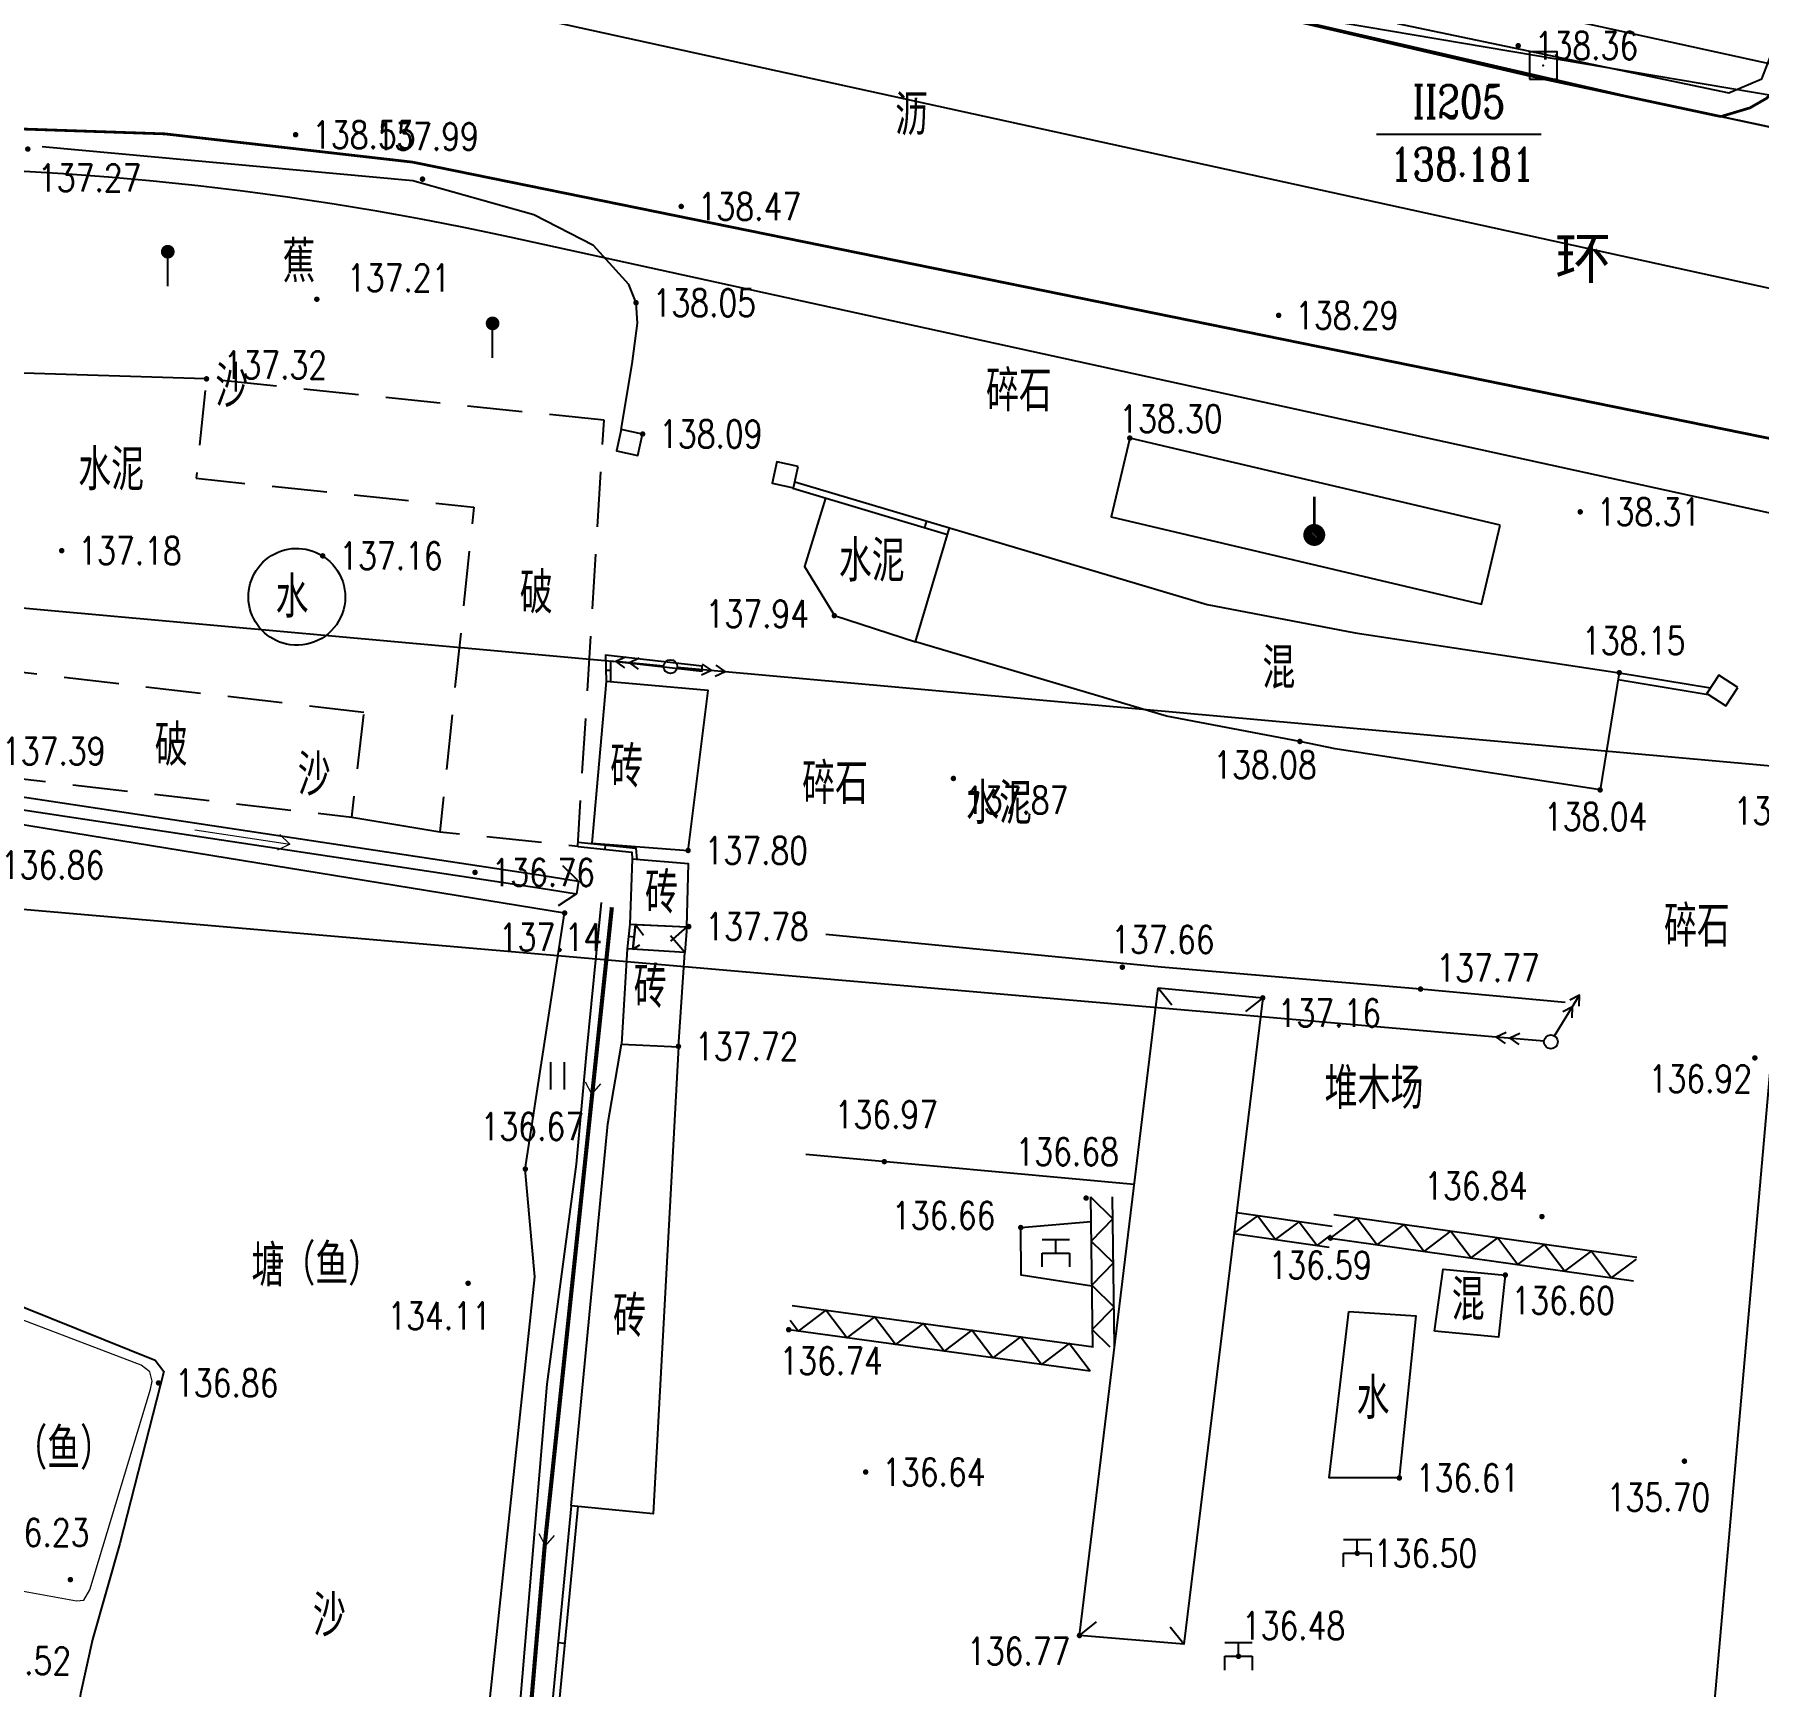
# Model space of a CAD drawing. Extents: x 529262 to 576451, y 2694391 to 2717535.
# Drawn here: x 563918.5 to 563981.4, y 2711375.4 to 2711435.6 of the extents above; entities that cross this region are included whole.
import ezdxf
from ezdxf.enums import TextEntityAlignment as Align
from ezdxf.xclip import XClip

# ---------------------------------------------------------------- set-up
doc = ezdxf.new("R2010")
doc.units = 0
doc.header["$XCLIPFRAME"] = 0
doc.linetypes.add('X2', pattern=[10, 8, -2])
doc.linetypes.add('X5', pattern=[3, 2, -1])
for name, color, linetype in [('DLDW', 8, 'Continuous'), ('DLSS', 4, 'Continuous'), ('DMTZ', 8, 'Continuous'), ('GCD', 8, 'Continuous'), ('GXYZ', 8, 'Continuous'), ('JMD', 8, 'Continuous'), ('KZD', 8, 'Continuous'), ('PP-COM', 7, 'Continuous'), ('RD-中线', 40, 'Continuous'), ('RD-红线', 7, 'Continuous'), ('ZBTZ', 8, 'Continuous'), ('ZJ', 7, 'Continuous')]:
    doc.layers.add(name, color=color, linetype=linetype)
doc.layers.add('SXSS', color=5, linetype='Continuous', lineweight=0)
doc.styles.add('HZ', font='rs.shx', dxfattribs={"width": 0.8, "bigfont": 'hztxt.shx'})
doc.styles.add('romanc', font='romanc.shx', dxfattribs={"width": 0.8})
doc.styles.add('等线体', font='simhei.ttf')
doc.linetypes.add('10421', pattern='A,2,[150,AAA.SHX,S=0.5,R=0,X=0,Y=0.5],1e-11', length=2)
doc.linetypes.add('10422', pattern='A,0.75,[150,AAA.SHX,S=0.5,R=0,X=0,Y=0.5],1.5,[177,AAA.SHX,S=1,R=0,X=0,Y=0.4],0.75', length=3)
doc.linetypes.add('1161', pattern='A,0,[149,AAA.SHX,S=0.15,R=0,X=0,Y=0],-1.6', length=1.6)

# ---------------------------------------------------------------- blocks, each defined once
blk = doc.blocks.new('A$C19FD0107')
at = {"layer": 'RD-中线', "color": 8, "linetype": 'Continuous', "flags": 128}
blk.add_lwpolyline([(-6861.027, 17001.718), (-7060.418, 17045.406, 0.117908), (-7116.226, 17044.265), (-7165.183, 17031.493)], format="xyb", dxfattribs=at)
at = {"layer": 'RD-红线', "color": 8, "linetype": 'Continuous', "flags": 128}
for points in [[(-6889.092, 17016.057), (-7058.711, 17053.222, 0.098729), (-7108.764, 17054.098, 0.098729)], [(-6862.739, 16993.903), (-7062.124, 17037.591, 0.117895), (-7114.206, 17036.524), (-7120.778, 17034.81)]]:
    blk.add_lwpolyline(points, format="xyb", dxfattribs=at)
blk = doc.blocks.new('GC200')
at = {"linetype": 'Continuous', "const_width": 0.2, "flags": 128}
blk.add_lwpolyline([(-0.1, 0, 1), (0.1, 0, 1)], format="xyb", close=True, dxfattribs=at)
blk = doc.blocks.new('gc165')
at = {"color": 8}
blk.add_line((0, 0), (0, 2), dxfattribs=at)
at = {"color": 8, "const_width": 0.5}
blk.add_lwpolyline([(-0.25, 2.5, 1), (0.25, 2.5, 1)], format="xyb", close=True, dxfattribs=at)
blk = doc.blocks.new('gc115')
at = {"color": 8}
blk.add_lwpolyline([(-1, -1), (1, -1), (1, 1), (-1, 1)], close=True, dxfattribs=at)
blk.add_point((0, 0), dxfattribs=at)
blk = doc.blocks.new('gc017')
at = {"color": 8, "const_width": 0.2}
blk.add_lwpolyline([(0, 2.8), (0, 0.4)], dxfattribs=at)
at = {"color": 8, "const_width": 0.8}
blk.add_lwpolyline([(0.4, 0, 0.198912), (0.28, 0.28, 0.198912), (0, 0.4, 0.198912), (-0.28, 0.28, 0.198912), (-0.4, 0, 0.198912), (-0.28, -0.28, 0.198912), (0, -0.4, 0.198912), (0.28, -0.28, 0.198912)], format="xyb", close=True, dxfattribs=at)
blk = doc.blocks.new('gc013a')
at = {"linetype": 'Continuous'}
blk.add_line((0.5, 0), (4, 0), dxfattribs=at)
at = {"linetype": 'Continuous', "flags": 128}
for points in [[(2.31, -0.4), (3, 0), (2.31, 0.4)], [(3.31, -0.4), (4, 0), (3.31, 0.4)]]:
    blk.add_lwpolyline(points, dxfattribs=at)
blk = doc.blocks.new('gc170')
at = {"color": 8, "linetype": 'Continuous'}
blk.add_circle((0, 0), 0.5, dxfattribs=at)
blk = doc.blocks.new('gc018')
for p, q in [((-1, 1), (1, 1)), ((-1, 0), (1, 0)), ((-1, -1), (-1, 0)), ((0, 0), (0, 1)), ((1, 0), (1, -1))]:
    blk.add_line(p, q)
blk = doc.blocks.new('gc121')
at = {"color": 8}
for p, q in [((-0.5, -1), (-0.5, 1)), ((0.5, -1), (0.5, 1))]:
    blk.add_line(p, q, dxfattribs=at)
blk = doc.blocks.new('gc086')
at = {"color": 8}
for p, q in [((0, 0), (7, 0)), ((7, 0), (6.18, 0.57)), ((7, 0), (6.18, -0.57))]:
    blk.add_line(p, q, dxfattribs=at)

msp = doc.modelspace()

# ---------------------------------------------------------------- linework, layer by layer
at = {"color": 8, "linetype": 'Continuous', "flags": 128}
msp.add_lwpolyline([(563880.523, 2711450.504), (564182.421, 2711399.466)], dxfattribs=at)
at = {"layer": 'DLDW', "linetype": '1161', "lineweight": -2, "elevation": 138.31, "flags": 128}
msp.add_lwpolyline([(563971.948, 2711417.687), (563958.457, 2711420.867), (563957.78, 2711417.997), (563971.271, 2711414.817)], close=True, dxfattribs=at)
at = {"layer": 'DLDW', "linetype": '10421', "lineweight": -2, "elevation": 137.158, "flags": 128}
msp.add_lwpolyline([(563929.057, 2711416.557, -0.804351), (563927.861, 2711413.332, -1.239382), (563929.046, 2711416.571)], format="xyb", close=True, dxfattribs=at)
at = {"layer": 'DLDW', "linetype": 'Continuous', "flags": 128}
for points in [[(563957.028, 2711393.199), (563957.097, 2711387.733)], [(563957.028, 2711393.199), (563957.843, 2711392.404), (563957.048, 2711391.59), (563957.863, 2711390.795), (563957.068, 2711389.98), (563957.883, 2711389.186), (563957.089, 2711388.371), (563957.734, 2711387.741)], [(563957.901, 2711387.743), (563957.832, 2711393.209)], [(563962.254, 2711391.863), (563963.118, 2711392.512), (563963.767, 2711391.648), (563964.631, 2711392.297), (563965.28, 2711391.433), (563965.782, 2711391.81)], [(563965.828, 2711392.127), (563962.361, 2711392.62)], [(563976.93, 2711390.991), (563965.888, 2711392.554)], [(563965.767, 2711391.7), (563966.742, 2711392.433), (563967.475, 2711391.458), (563968.45, 2711392.191), (563969.183, 2711391.216), (563970.158, 2711391.95), (563970.892, 2711390.975), (563971.867, 2711391.708), (563972.6, 2711390.733), (563973.575, 2711391.466), (563974.308, 2711390.491), (563975.283, 2711391.224), (563976.017, 2711390.249), (563976.921, 2711390.929)], [(563962.254, 2711391.863), (563965.72, 2711391.37)], [(563965.767, 2711391.7), (563976.809, 2711390.137)], [(563957.013, 2711386.847), (563956.248, 2711387.856), (563955.239, 2711387.091), (563954.474, 2711388.101), (563953.465, 2711387.336), (563952.7, 2711388.345), (563951.691, 2711387.58), (563950.926, 2711388.589), (563949.917, 2711387.824), (563949.152, 2711388.834), (563948.143, 2711388.069), (563947.378, 2711389.078), (563946.369, 2711388.313), (563946.075, 2711388.701)], [(563946.15, 2711389.247), (563957.135, 2711387.734)], [(563957.013, 2711386.847), (563946.028, 2711388.36)]]:
    msp.add_lwpolyline(points, dxfattribs=at)
at = {"layer": 'DLDW', "linetype": '1161', "elevation": 136.64, "flags": 128}
msp.add_lwpolyline([(563957.069, 2711389.942), (563954.493, 2711390.343), (563954.484, 2711392.085), (563957.047, 2711392.31)], dxfattribs=at)
at = {"layer": 'DLDW', "linetype": '10421', "elevation": 136.644, "flags": 128}
msp.add_lwpolyline([(563966.434, 2711389.026), (563968.878, 2711388.864), (563968.279, 2711382.957), (563965.728, 2711382.965)], close=True, dxfattribs=at)
at = {"layer": 'DLSS', "linetype": 'Continuous', "lineweight": -2}
for p, q in [((563938.369, 2711404.712), (563937.792, 2711405.266)), ((563938.369, 2711404.712), (563938.297, 2711404.256)), ((563938.297, 2711404.256), (563937.628, 2711403.818))]:
    msp.add_line(p, q, dxfattribs=at)
at = {"layer": 'DLSS', "linetype": 'X2', "lineweight": -2, "const_width": 0.1, "flags": 128}
msp.add_lwpolyline([(563997.185, 2711502.568), (563991.16, 2711475.761), (563989.393, 2711465.826), (563984.595, 2711443.331), (563982.579, 2711434.444), (563982.049, 2711433.626), (563981.663, 2711433.253), (563981.058, 2711432.905), (563979.999, 2711432.587)], dxfattribs=at)
msp.add_lwpolyline([(563997.185, 2711502.568), (563991.16, 2711475.761), (563989.393, 2711465.826), (563984.595, 2711443.331), (563982.579, 2711434.444), (563982.049, 2711433.626), (563981.663, 2711433.253), (563981.058, 2711432.905), (563979.999, 2711432.587)], dxfattribs=at)
at = {"layer": 'DLSS', "linetype": 'Continuous', "const_width": 0.1, "flags": 128}
msp.add_lwpolyline([(563979.999, 2711432.587), (563973.41, 2711433.991), (563942.294, 2711441.248), (563934.606, 2711442.67), (563927.791, 2711443.753), (563918.698, 2711444.581)], dxfattribs=at)
msp.add_lwpolyline([(563979.999, 2711432.587), (563973.41, 2711433.991), (563942.294, 2711441.248), (563934.606, 2711442.67), (563927.791, 2711443.753), (563918.698, 2711444.581)], dxfattribs=at)
at = {"layer": 'DLSS', "linetype": 'Continuous', "lineweight": -2, "const_width": 0.1, "flags": 128}
msp.add_lwpolyline([(563994.94, 2711418.17), (563932.319, 2711430.926), (563923.295, 2711431.956), (563917.417, 2711432.156)], dxfattribs=at)
msp.add_lwpolyline([(563994.94, 2711418.17), (563932.319, 2711430.926), (563923.295, 2711431.956), (563917.417, 2711432.156)], dxfattribs=at)
at = {"layer": 'DMTZ', "linetype": '10422', "lineweight": -2, "flags": 128}
for points in [[(563968.297, 2711450.757), (563967.143, 2711444.853), (563969.443, 2711444.871), (563968.211, 2711435.981), (563980.287, 2711433.45), (563981.485, 2711433.964), (563982.298, 2711436.059), (563983.41, 2711441.362)], [(563968.297, 2711450.757), (563967.143, 2711444.853), (563969.443, 2711444.871), (563968.211, 2711435.981), (563980.287, 2711433.45), (563981.485, 2711433.964), (563982.298, 2711436.059), (563983.41, 2711441.362)], [(563939.919, 2711421.183), (563940.319, 2711423.572), (563940.521, 2711425.053), (563940.464, 2711425.799), (563940.202, 2711426.463), (563938.916, 2711427.891), (563936.734, 2711429.003), (563932.329, 2711430.246), (563918.818, 2711431.48)]]:
    msp.add_lwpolyline(points, dxfattribs=at)
at = {"layer": 'DMTZ', "linetype": '10421', "lineweight": -2, "flags": 128}
msp.add_lwpolyline([(563939.19, 2711403.93), (563938.641, 2711398.397), (563938.276, 2711394.397), (563937.212, 2711386.379), (563934.868, 2711358.542), (563934.828, 2711355.622)], dxfattribs=at)
at = {"layer": 'DMTZ', "linetype": '10422', "elevation": 136.844, "flags": 128}
for points in [[(563974.323, 2711400.294), (563969.053, 2711400.778), (563959.602, 2711401.577), (563947.384, 2711402.767)], [(563958.619, 2711393.651), (563946.648, 2711394.75)]]:
    msp.add_lwpolyline(points, dxfattribs=at)
at = {"layer": 'GXYZ', "linetype": 'Continuous', "lineweight": -2}
for p, q in [((563876.936, 2711418.42), (563939.722, 2711412.715)), ((563943.706, 2711412.354), (563989.686, 2711408.209))]:
    msp.add_line(p, q, dxfattribs=at)
at = {"layer": 'GXYZ', "linetype": 'Continuous'}
msp.add_line((563971.809, 2711399.028), (563869.267, 2711407.909), dxfattribs=at)
at = {"layer": 'JMD', "linetype": 'Continuous', "lineweight": -2}
for p, q in [((563951.044, 2711417.846), (563950.972, 2711417.607)), ((563939.363, 2711412.4, 138.071), (563939.533, 2711412.405, 138.071)), ((563942.869, 2711412.352, 138.071), (563942.879, 2711412.552, 138.051)), ((563939.339, 2711406.031, 138.754), (563939.322, 2711405.872, 138.754)), ((563940.193, 2711402.706, 138.621), (563940.392, 2711402.683))]:
    msp.add_line(p, q, dxfattribs=at)
at = {"layer": 'JMD', "linetype": 'Continuous'}
for p, q in [((563940.441, 2711403.131, 138.621), (563940.741, 2711402.74)), ((563942.239, 2711402.109), (563941.717, 2711402.716)), ((563942.318, 2711403.052), (563941.718, 2711402.523)), ((563940.343, 2711402.236), (563940.597, 2711402.397)), ((563959.49, 2711400.826), (563959.991, 2711400.202)), ((563963.301, 2711400.458), (563962.677, 2711399.957)), ((563956.623, 2711377.21), (563957.242, 2711377.716)), ((563960.431, 2711376.9), (563959.925, 2711377.52)), ((563937.617, 2711376.959), (563937.866, 2711376.935))]:
    msp.add_line(p, q, dxfattribs=at)
at = {"layer": 'JMD', "linetype": 'X5', "lineweight": -2, "elevation": 137.217, "flags": 128}
msp.add_lwpolyline([(563939.299, 2711421.513), (563924.81, 2711423.025), (563924.431, 2711419.4), (563934.551, 2711418.344), (563933.317, 2711406.515), (563938.342, 2711405.99)], close=True, dxfattribs=at)
at = {"layer": 'JMD', "linetype": 'Continuous', "lineweight": -2, "flags": 128}
for points, elevation in [([(563940.703, 2711421.014), (563939.919, 2711421.183), (563939.75, 2711420.401), (563940.534, 2711420.232)], -0.03), ([(563951.885, 2711417.595), (563961.273, 2711414.798), (563966.664, 2711413.766), (563976.294, 2711412.313), (563975.596, 2711408.04), (563965.94, 2711409.541), (563964.655, 2711409.806), (563959.795, 2711410.731), (563950.645, 2711413.432)], 138.482), ([(563940.143, 2711402.249), (563939.935, 2711398.765), (563942.013, 2711398.677), (563942.239, 2711402.109)], 138.621), ([(563938.096, 2711381.936), (563939.435, 2711395.865), (563939.935, 2711398.765), (563942.013, 2711398.677), (563941.082, 2711381.649)], 137.764)]:
    msp.add_lwpolyline(points, close=True, dxfattribs=dict(at, elevation=elevation))
for points in [[(563946.373, 2711419.834), (563945.589, 2711420.003), (563945.42, 2711419.221), (563946.204, 2711419.052)], [(563980.616, 2711411.768), (563979.922, 2711412.224), (563979.482, 2711411.555), (563980.176, 2711411.099)]]:
    msp.add_lwpolyline(points, close=True, dxfattribs=at)
for points in [[(563946.181, 2711419.035), (563951.814, 2711417.356)], [(563946.252, 2711419.274), (563951.885, 2711417.595)]]:
    msp.add_lwpolyline(points, dxfattribs=at)
for points, elevation in [([(563942.879, 2711412.552), (563942.879, 2711412.552), (563939.355, 2711412.95), (563939.37, 2711411.989)], 138.071), ([(563942.869, 2711412.352), (563939.532, 2711412.729), (563939.535, 2711411.975)], 138.071), ([(563976.253, 2711412.066), (563979.534, 2711411.521)], 138.153), ([(563976.294, 2711412.313), (563979.617, 2711411.761)], 138.153)]:
    msp.add_lwpolyline(points, dxfattribs=dict(at, elevation=elevation))
at = {"layer": 'JMD', "linetype": 'X5', "lineweight": -2, "flags": 128}
msp.add_lwpolyline([(563930.549, 2711410.866), (563916.947, 2711412.449), (563916.502, 2711408.63), (563930.104, 2711407.047)], close=True, dxfattribs=at)
at = {"layer": 'JMD', "linetype": 'Continuous', "flags": 128}
for points, elevation in [([(563938.857, 2711406.096), (563942.36, 2711405.832), (563943.09, 2711411.665), (563939.37, 2711411.989)], 138.561), ([(563940.326, 2711405.513), (563940.241, 2711403.139), (563942.318, 2711403.052), (563942.375, 2711405.339)], 138.999), ([(563959.49, 2711400.826), (563963.301, 2711400.458), (563960.431, 2711376.9), (563956.623, 2711377.21)], 136.767), ([(563987.605, 2711397.816), (563981.834, 2711398.306), (563978.791, 2711363.816), (563976.119, 2711340.263), (563977.223, 2711340.138), (563974.896, 2711327.582), (563982.234, 2711326.594), (563982.35, 2711331.15), (563982.741, 2711336.724), (563984.3, 2711356.655), (563986.39, 2711382.666)], 137.671), ([(563969.564, 2711388.313), (563969.871, 2711390.573), (563972.142, 2711390.354), (563971.898, 2711388.085)], 136.955)]:
    msp.add_lwpolyline(points, close=True, dxfattribs=dict(at, elevation=elevation))
for points, elevation in [([(563938.341, 2711405.975), (563940.304, 2711405.768), (563940.326, 2711405.513)], 138.754), ([(563938.351, 2711406.135), (563940.452, 2711405.913), (563940.487, 2711405.507)], 138.754), ([(563940.241, 2711403.139), (563940.143, 2711402.249)], 138.621), ([(563940.441, 2711403.131), (563940.343, 2711402.236)], 138.621)]:
    msp.add_lwpolyline(points, dxfattribs=dict(at, elevation=elevation))
msp.add_lwpolyline([(563940.441, 2711403.131), (563942.318, 2711403.052), (563942.239, 2711402.109), (563940.343, 2711402.236)], close=True, dxfattribs=at)
for points in [[(563938.096, 2711381.936), (563936.757, 2711368.007)], [(563938.345, 2711381.912), (563937.004, 2711367.971)]]:
    msp.add_lwpolyline(points, dxfattribs=at)
at = {"layer": 'KZD', "linetype": 'Continuous'}
msp.add_line((563967.442, 2711431.944), (563973.442, 2711431.944), dxfattribs=at)
msp.add_line((563967.442, 2711431.944), (563973.442, 2711431.944), dxfattribs=at)
at = {"layer": 'PP-COM', "elevation": 138.16}
msp.add_lwpolyline([(564096.578, 2711407.378), (564074.413, 2711412.382), (564057.15, 2711416.153), (563989.692, 2711430.522), (563977.364, 2711433.148), (563949.43, 2711439.584), (563937.447, 2711442.144), (563922.56, 2711444.229), (563911.299, 2711444.622), (563898.273, 2711444.579)], dxfattribs=at)
at = {"layer": 'SXSS', "color": 8, "linetype": 'Continuous', "lineweight": -2, "flags": 128}
for points in [[(563915.739, 2711408.052), (563915.781, 2711407.667), (563937.008, 2711404.458), (563938.297, 2711404.256)], [(563916.157, 2711408.074), (563937.078, 2711404.914), (563938.369, 2711404.712)]]:
    msp.add_lwpolyline(points, dxfattribs=at)
at = {"layer": 'SXSS', "color": 8, "linetype": '10422', "lineweight": -2, "flags": 128}
msp.add_lwpolyline([(563913.576, 2711400.278), (563912.8, 2711393.23), (563912.86, 2711392.628), (563913.358, 2711391.712), (563914.382, 2711390.684), (563922.941, 2711387.253), (563923.259, 2711386.839), (563921.647, 2711380.562), (563920.658, 2711377.066), (563920.221, 2711375.083), (563920.105, 2711374.415), (563920.425, 2711374.024), (563933.923, 2711369.853), (563934.511, 2711370.046), (563934.675, 2711370.508), (563936.774, 2711390.288), (563936.427, 2711394.217), (563937.862, 2711403.551), (563915.492, 2711407.189), (563915.336, 2711406.549), (563915.322, 2711406.496)], dxfattribs=at)
at = {"layer": 'SXSS', "color": 8, "linetype": 'Continuous', "const_width": 0.15, "flags": 128}
msp.add_lwpolyline([(563939.583, 2711403.76), (563937.139, 2711380.532), (563935.967, 2711366.86), (563935.328, 2711358.077), (563935.453, 2711354.903), (563936.276, 2711353.557), (563939.887, 2711349.261), (563942.258, 2711345.73), (563942.657, 2711343.436), (563944.801, 2711324.348), (563943.517, 2711316.526), (563940.918, 2711303.249), (563941.016, 2711301.815), (563941.747, 2711301.038), (563944.74, 2711298.717), (563947.655, 2711296.685), (563954.559, 2711293.256), (563955.696, 2711292.084), (563956.239, 2711291.142), (563956.473, 2711289.879), (563954.425, 2711286.003), (563951.735, 2711280.153)], dxfattribs=at)
at = {"layer": 'SXSS', "color": 8, "linetype": '10421', "flags": 128}
msp.add_lwpolyline([(563914.55, 2711390.075), (563913.788, 2711390.047), (563913.459, 2711389.733), (563912.796, 2711382.893), (563912.857, 2711382.056), (563913.182, 2711381.344), (563914.507, 2711379.948), (563915.171, 2711379.57), (563918.208, 2711378.822), (563920.076, 2711378.481), (563920.336, 2711378.503), (563920.563, 2711378.873), (563922.771, 2711386.194), (563922.83, 2711386.482), (563922.749, 2711386.821), (563922.432, 2711387.071)], close=True, dxfattribs=at)
at = {"layer": 'ZBTZ', "linetype": '1161', "flags": 128}
msp.add_lwpolyline([(563979.999, 2711432.587), (563983.332, 2711431.877)], dxfattribs=at)
msp.add_lwpolyline([(563979.999, 2711432.587), (563983.332, 2711431.877)], dxfattribs=at)
at = {"layer": 'ZBTZ', "linetype": '1161', "lineweight": -2, "flags": 128}
for points in [[(563924.76, 2711423.025), (563917.751, 2711423.242)], [(563947.368, 2711418.681), (563946.598, 2711416.189), (563947.69, 2711414.392), (563950.645, 2711413.432)], [(563930.104, 2711407.047), (563933.317, 2711406.515)]]:
    msp.add_lwpolyline(points, dxfattribs=at)

# ---------------------------------------------------------------- block references
at = {"layer": 'DLDW', "linetype": '1161', "lineweight": -2, "xscale": 0.5, "yscale": 0.5}
msp.add_blockref('gc017', (563965.179, 2711417.334), dxfattribs=at)
at = {"layer": 'DLDW', "linetype": '1161', "xscale": 0.5, "yscale": 0.5}
msp.add_blockref('gc018', (563955.764, 2711391.151), dxfattribs=at)
at = {"layer": 'DLDW', "linetype": 'Continuous', "lineweight": -2, "xscale": 0.5, "yscale": 0.5}
for p in [(563966.745, 2711380.21, 136.501), (563962.418, 2711376.454, 136.48)]:
    msp.add_blockref('gc018', p, dxfattribs=at)
at = {"layer": 'GCD', "linetype": 'Continuous'}
ref = msp.add_blockref('GC200', (563972.611, 2711435.171, 138.358), dxfattribs=dict(at, xscale=0.5, yscale=0.5, zscale=0.5))
ref.add_attrib('height', '138.36', dxfattribs={"linetype": 'Continuous', "height": 1, "style": 'HZ', "width": 0.8}).set_placement((563973.211, 2711435.171, 138.358), align=Align.MIDDLE_LEFT)
ref = msp.add_blockref('GC200', (563928.057, 2711431.924, 138.549), dxfattribs=dict(at, xscale=0.5, yscale=0.5, zscale=0.5))
ref.add_attrib('height', '138.55', dxfattribs={"linetype": 'Continuous', "height": 1, "style": 'HZ', "width": 0.8}).set_placement((563928.657, 2711431.924, 138.549), align=Align.MIDDLE_LEFT)
at = {"layer": 'GCD', "linetype": 'Continuous', "lineweight": -2}
ref = msp.add_blockref('GC200', (563932.682, 2711430.306, 137.993), dxfattribs=dict(at, xscale=0.5, yscale=0.5, zscale=0.5))
ref.add_attrib('height', '137.99', dxfattribs={"linetype": 'Continuous', "height": 1, "style": 'HZ', "width": 0.8}).set_placement((563930.965, 2711431.861, 137.993), align=Align.MIDDLE_LEFT)
ref = msp.add_blockref('GC200', (563932.682, 2711430.306, 137.993), dxfattribs=dict(at, xscale=0.5, yscale=0.5, zscale=0.5))
ref.add_attrib('height', '137.99', dxfattribs={"linetype": 'Continuous', "lineweight": -2, "height": 1, "style": 'HZ', "width": 0.8}).set_placement((563930.965, 2711431.861, 137.993), align=Align.MIDDLE_LEFT)
ref = msp.add_blockref('GC200', (563918.298, 2711431.402, 137.271), dxfattribs=dict(at, xscale=0.5, yscale=0.5, zscale=0.5))
ref.add_attrib('height', '137.27', dxfattribs={"linetype": 'Continuous', "height": 1, "style": 'HZ', "width": 0.8}).set_placement((563918.668, 2711430.354, 137.271), align=Align.MIDDLE_LEFT)
ref = msp.add_blockref('GC200', (563918.298, 2711431.402, 137.271), dxfattribs=dict(at, xscale=0.5, yscale=0.5, zscale=0.5))
ref.add_attrib('height', '137.27', dxfattribs={"linetype": 'Continuous', "lineweight": -2, "height": 1, "style": 'HZ', "width": 0.8}).set_placement((563918.668, 2711430.354, 137.271), align=Align.MIDDLE_LEFT)
at = {"layer": 'GCD', "linetype": 'Continuous'}
ref = msp.add_blockref('GC200', (563942.11, 2711429.31, 138.471), dxfattribs=dict(at, xscale=0.5, yscale=0.5, zscale=0.5))
ref.add_attrib('height', '138.47', dxfattribs={"linetype": 'Continuous', "height": 1, "style": 'HZ', "width": 0.8}).set_placement((563942.71, 2711429.31, 138.471), align=Align.MIDDLE_LEFT)
at = {"layer": 'GCD', "linetype": 'Continuous', "lineweight": -2}
ref = msp.add_blockref('GC200', (563928.831, 2711425.927, 137.207), dxfattribs=dict(at, xscale=0.5, yscale=0.5, zscale=0.5))
ref.add_attrib('height', '137.21', dxfattribs={"linetype": 'Continuous', "lineweight": -2, "height": 1, "style": 'HZ', "width": 0.8}).set_placement((563929.926, 2711426.705, 137.207), align=Align.MIDDLE_LEFT)
ref = msp.add_blockref('GC200', (563940.464, 2711425.799, 138.045), dxfattribs=dict(at, xscale=0.5, yscale=0.5, zscale=0.5))
ref.add_attrib('height', '138.05', dxfattribs={"linetype": 'Continuous', "height": 1, "style": 'HZ', "width": 0.8}).set_placement((563941.064, 2711425.799, 138.045), align=Align.MIDDLE_LEFT)
ref = msp.add_blockref('GC200', (563940.464, 2711425.799, 138.045), dxfattribs=dict(at, xscale=0.5, yscale=0.5, zscale=0.5))
ref.add_attrib('height', '138.05', dxfattribs={"linetype": 'Continuous', "lineweight": -2, "height": 1, "style": 'HZ', "width": 0.8}).set_placement((563941.064, 2711425.799, 138.045), align=Align.MIDDLE_LEFT)
at = {"layer": 'GCD', "linetype": 'Continuous'}
ref = msp.add_blockref('GC200', (563963.881, 2711425.338, 138.291), dxfattribs=dict(at, xscale=0.5, yscale=0.5, zscale=0.5))
ref.add_attrib('height', '138.29', dxfattribs={"linetype": 'Continuous', "height": 1, "style": 'HZ', "width": 0.8}).set_placement((563964.481, 2711425.338, 138.291), align=Align.MIDDLE_LEFT)
at = {"layer": 'GCD', "linetype": 'Continuous', "lineweight": -2}
ref = msp.add_blockref('GC200', (563924.81, 2711423.025, 137.315), dxfattribs=dict(at, xscale=0.5, yscale=0.5, zscale=0.5))
ref.add_attrib('height', '137.32', dxfattribs={"linetype": 'Continuous', "lineweight": -2, "height": 1, "style": 'HZ', "width": 0.8}).set_placement((563925.431, 2711423.529, 137.315), align=Align.MIDDLE_LEFT)
ref = msp.add_blockref('GC200', (563958.457, 2711420.867, 138.301), dxfattribs=dict(at, xscale=0.5, yscale=0.5, zscale=0.5))
ref.add_attrib('height', '138.30', dxfattribs={"linetype": 'Continuous', "height": 1, "style": 'HZ', "width": 0.8}).set_placement((563958.072, 2711421.571, 138.301), align=Align.MIDDLE_LEFT)
ref = msp.add_blockref('GC200', (563958.457, 2711420.867, 138.301), dxfattribs=dict(at, xscale=0.5, yscale=0.5, zscale=0.5))
ref.add_attrib('height', '138.30', dxfattribs={"linetype": 'Continuous', "lineweight": -2, "height": 1, "style": 'HZ', "width": 0.8}).set_placement((563958.072, 2711421.571, 138.301), align=Align.MIDDLE_LEFT)
ref = msp.add_blockref('GC200', (563940.703, 2711421.014, 138.089), dxfattribs=dict(at, xscale=0.5, yscale=0.5, zscale=0.5))
ref.add_attrib('height', '138.09', dxfattribs={"linetype": 'Continuous', "lineweight": -2, "height": 1, "style": 'HZ', "width": 0.8}).set_placement((563941.303, 2711421.014, 138.089), align=Align.MIDDLE_LEFT)
ref = msp.add_blockref('GC200', (563974.872, 2711418.176, 138.31), dxfattribs=dict(at, xscale=0.5, yscale=0.5, zscale=0.5))
ref.add_attrib('height', '138.31', dxfattribs={"linetype": 'Continuous', "height": 1, "style": 'HZ', "width": 0.8}).set_placement((563975.472, 2711418.176, 138.31), align=Align.MIDDLE_LEFT)
ref = msp.add_blockref('GC200', (563974.872, 2711418.176, 138.31), dxfattribs=dict(at, xscale=0.5, yscale=0.5, zscale=0.5))
ref.add_attrib('height', '138.31', dxfattribs={"linetype": 'Continuous', "lineweight": -2, "height": 1, "style": 'HZ', "width": 0.8}).set_placement((563975.472, 2711418.176, 138.31), align=Align.MIDDLE_LEFT)
ref = msp.add_blockref('GC200', (563919.535, 2711416.761, 137.179), dxfattribs=dict(at, xscale=0.5, yscale=0.5, zscale=0.5))
ref.add_attrib('height', '137.18', dxfattribs={"linetype": 'Continuous', "lineweight": -2, "height": 1, "style": 'HZ', "width": 0.8}).set_placement((563920.135, 2711416.761, 137.179), align=Align.MIDDLE_LEFT)
ref = msp.add_blockref('GC200', (563929.046, 2711416.571, 137.158), dxfattribs=dict(at, xscale=0.5, yscale=0.5, zscale=0.5))
ref.add_attrib('height', '137.16', dxfattribs={"linetype": 'Continuous', "lineweight": -2, "height": 1, "style": 'HZ', "width": 0.8}).set_placement((563929.646, 2711416.571, 137.158), align=Align.MIDDLE_LEFT)
ref = msp.add_blockref('GC200', (563947.69, 2711414.392, 137.941), dxfattribs=dict(at, xscale=0.5, yscale=0.5, zscale=0.5))
ref.add_attrib('height', '137.94', dxfattribs={"linetype": 'Continuous', "lineweight": -2, "height": 1, "style": 'HZ', "width": 0.8}).set_placement((563942.999, 2711414.459, 137.941), align=Align.MIDDLE_LEFT)
ref = msp.add_blockref('GC200', (563976.294, 2711412.313, 138.153), dxfattribs=dict(at, xscale=0.5, yscale=0.5, zscale=0.5))
ref.add_attrib('height', '138.15', dxfattribs={"linetype": 'Continuous', "lineweight": -2, "height": 1, "style": 'HZ', "width": 0.8}).set_placement((563974.934, 2711413.48, 138.153), align=Align.MIDDLE_LEFT)
ref = msp.add_blockref('GC200', (563916.585, 2711408.62, 137.387), dxfattribs=dict(at, xscale=0.5, yscale=0.5, zscale=0.5))
ref.add_attrib('height', '137.39', dxfattribs={"linetype": 'Continuous', "height": 1, "style": 'HZ', "width": 0.8}).set_placement((563917.356, 2711409.451, 137.387), align=Align.MIDDLE_LEFT)
ref = msp.add_blockref('GC200', (563916.585, 2711408.62, 137.387), dxfattribs=dict(at, xscale=0.5, yscale=0.5, zscale=0.5))
ref.add_attrib('height', '137.39', dxfattribs={"linetype": 'Continuous', "lineweight": -2, "height": 1, "style": 'HZ', "width": 0.8}).set_placement((563917.356, 2711409.451, 137.387), align=Align.MIDDLE_LEFT)
at = {"layer": 'GCD', "linetype": 'Continuous'}
ref = msp.add_blockref('GC200', (563964.655, 2711409.806, 138.083), dxfattribs=dict(at, xscale=0.5, yscale=0.5, zscale=0.5))
ref.add_attrib('height', '138.08', dxfattribs={"linetype": 'Continuous', "height": 1, "style": 'HZ', "width": 0.8}).set_placement((563961.499, 2711408.952, 138.083), align=Align.MIDDLE_LEFT)
at = {"layer": 'GCD', "linetype": 'Continuous', "lineweight": -2}
ref = msp.add_blockref('GC200', (563952.029, 2711408.457, 137.872), dxfattribs=dict(at, xscale=0.5, yscale=0.5, zscale=0.5))
ref.add_attrib('height', '137.87', dxfattribs={"linetype": 'Continuous', "lineweight": -2, "height": 1, "style": 'HZ', "width": 0.8}).set_placement((563952.449, 2711407.667, 137.872), align=Align.MIDDLE_LEFT)
at = {"layer": 'GCD', "linetype": 'Continuous'}
ref = msp.add_blockref('GC200', (563975.596, 2711408.04, 138.043), dxfattribs=dict(at, xscale=0.5, yscale=0.5, zscale=0.5))
ref.add_attrib('height', '138.04', dxfattribs={"linetype": 'Continuous', "height": 1, "style": 'HZ', "width": 0.8}).set_placement((563973.548, 2711407.065, 138.043), align=Align.MIDDLE_LEFT)
at = {"layer": 'GCD', "linetype": 'Continuous', "lineweight": -2}
ref = msp.add_blockref('GC200', (563982.7, 2711405.891, 137.859), dxfattribs=dict(at, xscale=0.5, yscale=0.5, zscale=0.5))
ref.add_attrib('height', '137.86', dxfattribs={"linetype": 'Continuous', "lineweight": -2, "height": 1, "style": 'HZ', "width": 0.8}).set_placement((563980.463, 2711407.276, 137.859), align=Align.MIDDLE_LEFT)
at = {"layer": 'GCD', "linetype": 'Continuous'}
ref = msp.add_blockref('GC200', (563942.36, 2711405.832, 137.8), dxfattribs=dict(at, xscale=0.5, yscale=0.5, zscale=0.5))
ref.add_attrib('height', '137.80', dxfattribs={"linetype": 'Continuous', "height": 1, "style": 'HZ', "width": 0.8}).set_placement((563942.96, 2711405.832, 137.8), align=Align.MIDDLE_LEFT)
at = {"layer": 'GCD', "linetype": 'Continuous', "lineweight": -2}
ref = msp.add_blockref('GC200', (563916.829, 2711406.123, 136.857), dxfattribs=dict(at, xscale=0.5, yscale=0.5, zscale=0.5))
ref.add_attrib('height', '136.86', dxfattribs={"linetype": 'Continuous', "height": 1, "style": 'HZ', "width": 0.8}).set_placement((563917.313, 2711405.301, 136.857), align=Align.MIDDLE_LEFT)
ref = msp.add_blockref('GC200', (563916.829, 2711406.123, 136.857), dxfattribs=dict(at, xscale=0.5, yscale=0.5, zscale=0.5))
ref.add_attrib('height', '136.86', dxfattribs={"linetype": 'Continuous', "lineweight": -2, "height": 1, "style": 'HZ', "width": 0.8}).set_placement((563917.313, 2711405.301, 136.857), align=Align.MIDDLE_LEFT)
ref = msp.add_blockref('GC200', (563934.596, 2711405.031, 136.758), dxfattribs=dict(at, xscale=0.5, yscale=0.5, zscale=0.5))
ref.add_attrib('height', '136.76', dxfattribs={"linetype": 'Continuous', "lineweight": -2, "height": 1, "style": 'HZ', "width": 0.8}).set_placement((563935.196, 2711405.031, 136.758), align=Align.MIDDLE_LEFT)
ref = msp.add_blockref('GC200', (563937.862, 2711403.551, 137.135), dxfattribs=dict(at, xscale=0.5, yscale=0.5, zscale=0.5))
ref.add_attrib('height', '137.14', dxfattribs={"linetype": 'Continuous', "lineweight": -2, "height": 1, "style": 'HZ', "width": 0.8}).set_placement((563935.462, 2711402.667, 137.135), align=Align.MIDDLE_LEFT)
at = {"layer": 'GCD', "linetype": 'Continuous'}
ref = msp.add_blockref('GC200', (563942.384, 2711403.058, 137.777), dxfattribs=dict(at, xscale=0.5, yscale=0.5, zscale=0.5))
ref.add_attrib('height', '137.78', dxfattribs={"linetype": 'Continuous', "height": 1, "style": 'HZ', "width": 0.8}).set_placement((563942.984, 2711403.058, 137.777), align=Align.MIDDLE_LEFT)
ref = msp.add_blockref('GC200', (563958.185, 2711401.577, 137.664), dxfattribs=dict(at, xscale=0.5, yscale=0.5, zscale=0.5))
ref.add_attrib('height', '137.66', dxfattribs={"linetype": 'Continuous', "height": 1, "style": 'HZ', "width": 0.8}).set_placement((563957.777, 2711402.582, 137.664), align=Align.MIDDLE_LEFT)
ref = msp.add_blockref('GC200', (563969.053, 2711400.778, 137.771), dxfattribs=dict(at, xscale=0.5, yscale=0.5, zscale=0.5))
ref.add_attrib('height', '137.77', dxfattribs={"linetype": 'Continuous', "height": 1, "style": 'HZ', "width": 0.8}).set_placement((563969.627, 2711401.554, 137.771), align=Align.MIDDLE_LEFT)
ref = msp.add_blockref('GC200', (563963.301, 2711400.458, 137.162), dxfattribs=dict(at, xscale=0.5, yscale=0.5, zscale=0.5))
ref.add_attrib('height', '137.16', dxfattribs={"linetype": 'Continuous', "height": 1, "style": 'HZ', "width": 0.8}).set_placement((563963.842, 2711399.907, 137.162), align=Align.MIDDLE_LEFT)
ref = msp.add_blockref('GC200', (563942.009, 2711398.691, 137.718), dxfattribs=dict(at, xscale=0.5, yscale=0.5, zscale=0.5))
ref.add_attrib('height', '137.72', dxfattribs={"linetype": 'Continuous', "height": 1, "style": 'HZ', "width": 0.8}).set_placement((563942.609, 2711398.691, 137.718), align=Align.MIDDLE_LEFT)
ref = msp.add_blockref('GC200', (563981.235, 2711398.269, 136.923), dxfattribs=dict(at, xscale=0.5, yscale=0.5, zscale=0.5))
ref.add_attrib('height', '136.92', dxfattribs={"linetype": 'Continuous', "height": 1, "style": 'HZ', "width": 0.8}).set_placement((563977.364, 2711397.508, 136.923), align=Align.MIDDLE_LEFT)
ref = msp.add_blockref('GC200', (563949.512, 2711394.487, 136.97), dxfattribs=dict(at, xscale=0.5, yscale=0.5, zscale=0.5))
ref.add_attrib('height', '136.97', dxfattribs={"linetype": 'Continuous', "height": 1, "style": 'HZ', "width": 0.8}).set_placement((563947.7, 2711396.204, 136.97), align=Align.MIDDLE_LEFT)
at = {"layer": 'GCD', "linetype": 'Continuous', "lineweight": -2}
ref = msp.add_blockref('GC200', (563936.427, 2711394.217, 136.673), dxfattribs=dict(at, xscale=0.5, yscale=0.5, zscale=0.5))
ref.add_attrib('height', '136.67', dxfattribs={"linetype": 'Continuous', "height": 1, "style": 'HZ', "width": 0.8}).set_placement((563934.796, 2711395.768, 136.673), align=Align.MIDDLE_LEFT)
ref = msp.add_blockref('GC200', (563936.427, 2711394.217, 136.673), dxfattribs=dict(at, xscale=0.5, yscale=0.5, zscale=0.5))
ref.add_attrib('height', '136.67', dxfattribs={"linetype": 'Continuous', "lineweight": -2, "height": 1, "style": 'HZ', "width": 0.8}).set_placement((563934.796, 2711395.768, 136.673), align=Align.MIDDLE_LEFT)
at = {"layer": 'GCD', "linetype": 'Continuous'}
ref = msp.add_blockref('GC200', (563956.865, 2711393.16, 136.675), dxfattribs=dict(at, xscale=0.5, yscale=0.5, zscale=0.5))
ref.add_attrib('height', '136.68', dxfattribs={"linetype": 'Continuous', "height": 1, "style": 'HZ', "width": 0.8}).set_placement((563954.29, 2711394.849, 136.675), align=Align.MIDDLE_LEFT)
ref = msp.add_blockref('GC200', (563973.475, 2711392.485, 136.844), dxfattribs=dict(at, xscale=0.5, yscale=0.5, zscale=0.5))
ref.add_attrib('height', '136.84', dxfattribs={"linetype": 'Continuous', "height": 1, "style": 'HZ', "width": 0.8}).set_placement((563969.185, 2711393.606, 136.844), align=Align.MIDDLE_LEFT)
ref = msp.add_blockref('GC200', (563954.484, 2711392.085, 136.658), dxfattribs=dict(at, xscale=0.5, yscale=0.5, zscale=0.5))
ref.add_attrib('height', '136.66', dxfattribs={"linetype": 'Continuous', "height": 1, "style": 'HZ', "width": 0.8}).set_placement((563949.789, 2711392.525, 136.658), align=Align.MIDDLE_LEFT)
ref = msp.add_blockref('GC200', (563965.767, 2711391.7, 136.593), dxfattribs=dict(at, xscale=0.5, yscale=0.5, zscale=0.5))
ref.add_attrib('height', '136.59', dxfattribs={"linetype": 'Continuous', "height": 1, "style": 'HZ', "width": 0.8}).set_placement((563963.51, 2711390.717, 136.593), align=Align.MIDDLE_LEFT)
at = {"layer": 'GCD', "linetype": 'Continuous', "lineweight": -2}
ref = msp.add_blockref('GC200', (563934.344, 2711390.054, 134.105), dxfattribs=dict(at, xscale=0.5, yscale=0.5, zscale=0.5))
ref.add_attrib('height', '134.11', dxfattribs={"linetype": 'Continuous', "height": 1, "style": 'HZ', "width": 0.8}).set_placement((563931.401, 2711388.865, 134.105), align=Align.MIDDLE_LEFT)
ref = msp.add_blockref('GC200', (563934.344, 2711390.054, 134.105), dxfattribs=dict(at, xscale=0.5, yscale=0.5, zscale=0.5))
ref.add_attrib('height', '134.11', dxfattribs={"linetype": 'Continuous', "lineweight": -2, "height": 1, "style": 'HZ', "width": 0.8}).set_placement((563931.401, 2711388.865, 134.105), align=Align.MIDDLE_LEFT)
at = {"layer": 'GCD', "linetype": 'Continuous'}
ref = msp.add_blockref('GC200', (563972.142, 2711390.354, 136.6), dxfattribs=dict(at, xscale=0.5, yscale=0.5, zscale=0.5))
ref.add_attrib('height', '136.60', dxfattribs={"linetype": 'Continuous', "height": 1, "style": 'HZ', "width": 0.8}).set_placement((563972.364, 2711389.425, 136.6), align=Align.MIDDLE_LEFT)
ref = msp.add_blockref('GC200', (563946.028, 2711388.36, 136.739), dxfattribs=dict(at, xscale=0.5, yscale=0.5, zscale=0.5))
ref.add_attrib('height', '136.74', dxfattribs={"linetype": 'Continuous', "height": 1, "style": 'HZ', "width": 0.8}).set_placement((563945.687, 2711387.229, 136.739), align=Align.MIDDLE_LEFT)
ref = msp.add_blockref('GC200', (563923.062, 2711386.42, 136.859), dxfattribs=dict(at, xscale=0.5, yscale=0.5, zscale=0.5))
ref.add_attrib('height', '136.86', dxfattribs={"linetype": 'Continuous', "height": 1, "style": 'HZ', "width": 0.8}).set_placement((563923.662, 2711386.42, 136.859), align=Align.MIDDLE_LEFT)
ref = msp.add_blockref('GC200', (563923.062, 2711386.42, 136.859), dxfattribs=dict(at, xscale=0.5, yscale=0.5, zscale=0.5))
ref.add_attrib('height', '136.86', dxfattribs={"linetype": 'Continuous', "height": 1, "style": 'HZ', "width": 0.8}).set_placement((563923.662, 2711386.42, 136.859), align=Align.MIDDLE_LEFT)
ref = msp.add_blockref('GC200', (563948.83, 2711383.171, 136.64), dxfattribs=dict(at, xscale=0.5, yscale=0.5, zscale=0.5))
ref.add_attrib('height', '136.64', dxfattribs={"linetype": 'Continuous', "height": 1, "style": 'HZ', "width": 0.8}).set_placement((563949.43, 2711383.171, 136.64), align=Align.MIDDLE_LEFT)
ref = msp.add_blockref('GC200', (563968.279, 2711382.957, 136.613), dxfattribs=dict(at, xscale=0.5, yscale=0.5, zscale=0.5))
ref.add_attrib('height', '136.61', dxfattribs={"linetype": 'Continuous', "height": 1, "style": 'HZ', "width": 0.8}).set_placement((563968.879, 2711382.957, 136.613), align=Align.MIDDLE_LEFT)
ref = msp.add_blockref('GC200', (563978.669, 2711383.568, 135.704), dxfattribs=dict(at, xscale=0.5, yscale=0.5, zscale=0.5))
ref.add_attrib('height', '135.70', dxfattribs={"linetype": 'Continuous', "height": 1, "style": 'HZ', "width": 0.8}).set_placement((563975.835, 2711382.25, 135.704), align=Align.MIDDLE_LEFT)
ref = msp.add_blockref('GC200', (563919.851, 2711379.25, 136.231), dxfattribs=dict(at, xscale=0.5, yscale=0.5, zscale=0.5))
ref.add_attrib('height', '136.23', dxfattribs={"linetype": 'Continuous', "height": 1, "style": 'HZ', "width": 0.8}).set_placement((563916.772, 2711380.964, 136.231), align=Align.MIDDLE_LEFT)
ref = msp.add_blockref('GC200', (563919.851, 2711379.25, 136.231), dxfattribs=dict(at, xscale=0.5, yscale=0.5, zscale=0.5))
ref.add_attrib('height', '136.23', dxfattribs={"linetype": 'Continuous', "height": 1, "style": 'HZ', "width": 0.8}).set_placement((563916.772, 2711380.964, 136.231), align=Align.MIDDLE_LEFT)
ref = msp.add_blockref('GC200', (563966.745, 2711380.21, 136.501), dxfattribs=dict(at, xscale=0.5, yscale=0.5, zscale=0.5))
ref.add_attrib('height', '136.50', dxfattribs={"linetype": 'Continuous', "height": 1, "style": 'HZ', "width": 0.8}).set_placement((563967.345, 2711380.21, 136.501), align=Align.MIDDLE_LEFT)
ref = msp.add_blockref('GC200', (563962.418, 2711376.454, 136.48), dxfattribs=dict(at, xscale=0.5, yscale=0.5, zscale=0.5))
ref.add_attrib('height', '136.48', dxfattribs={"linetype": 'Continuous', "height": 1, "style": 'HZ', "width": 0.8}).set_placement((563962.539, 2711377.572, 136.48), align=Align.MIDDLE_LEFT)
ref = msp.add_blockref('GC200', (563956.623, 2711377.21, 136.766), dxfattribs=dict(at, xscale=0.5, yscale=0.5, zscale=0.5))
ref.add_attrib('height', '136.77', dxfattribs={"linetype": 'Continuous', "height": 1, "style": 'HZ', "width": 0.8}).set_placement((563952.519, 2711376.639, 136.766), align=Align.MIDDLE_LEFT)
ref = msp.add_blockref('GC200', (563915.505, 2711376.29, 137.52), dxfattribs=dict(at, xscale=0.5, yscale=0.5, zscale=0.5))
ref.add_attrib('height', '137.52', dxfattribs={"linetype": 'Continuous', "height": 1, "style": 'HZ', "width": 0.8}).set_placement((563916.105, 2711376.29, 137.52), align=Align.MIDDLE_LEFT)
ref = msp.add_blockref('GC200', (563915.505, 2711376.29, 137.52), dxfattribs=dict(at, xscale=0.5, yscale=0.5, zscale=0.5))
ref.add_attrib('height', '137.52', dxfattribs={"linetype": 'Continuous', "height": 1, "style": 'HZ', "width": 0.8}).set_placement((563916.105, 2711376.29, 137.52), align=Align.MIDDLE_LEFT)
at = {"layer": 'GXYZ', "linetype": 'Continuous', "lineweight": -2}
for xscale, yscale, rotation in [(0.4999999999574264, 0.4999999999574264, 174.8080470116792), (0.4999999999762896, 0.4999999999762896, 354.8478623711126)]:
    msp.add_blockref('gc013a', (563941.714, 2711412.534), dxfattribs=dict(at, xscale=xscale, yscale=yscale, rotation=rotation))
at = {"layer": 'GXYZ', "linetype": 'Continuous', "lineweight": -2, "xscale": 0.5, "yscale": 0.5}
for p in [(563941.714, 2711412.534), (563973.801, 2711398.855, 137.154)]:
    msp.add_blockref('gc170', p, dxfattribs=at)
at = {"layer": 'GXYZ', "linetype": 'Continuous'}
for xscale, yscale, rotation in [(0.4999999998280257, 0.4999999998280257, 58.48771359914259), (0.4999999999638373, 0.4999999999638373, 175.049570111206)]:
    msp.add_blockref('gc013a', (563973.801, 2711398.855), dxfattribs=dict(at, xscale=xscale, yscale=yscale, rotation=rotation))
at = {"layer": 'KZD', "linetype": 'Continuous', "lineweight": -2, "xscale": 0.5, "yscale": 0.5}
msp.add_blockref('gc115', (563973.525, 2711434.445, 138.181), dxfattribs=at)
msp.add_blockref('gc115', (563973.525, 2711434.445, 138.181), dxfattribs=at)
at = {"layer": 'PP-COM'}
ref = msp.add_blockref('A$C19FD0107', (570997.993, 2694390.603), dxfattribs=at)
XClip(ref).set_block_clipping_path([(-9366.4383134884, 14428.6043910822), (-3328.4480743363, 17452.7484863754)])
at = {"layer": 'SXSS', "color": 8, "linetype": 'Continuous'}
for p, xscale, yscale, zscale, rotation in [((563924.382, 2711406.589), 0.5000000000116553, 0.5000000000116553, 0.5000000000116553, 351.411448762027), ((563939.261, 2711400.423), 0.4999999998674591, 0.4999999998674591, 0.4999999998674591, 263.2854813573921), ((563937.539, 2711383.956), 0.5000000000814279, 0.5000000000814279, 0.5000000000814279, 263.9024399569217)]:
    msp.add_blockref('gc086', p, dxfattribs=dict(at, xscale=xscale, yscale=yscale, zscale=zscale, rotation=rotation))
at = {"layer": 'ZBTZ', "linetype": 'Continuous', "lineweight": -2, "xscale": 0.5, "yscale": 0.5}
for p in [(563923.399, 2711426.41), (563935.236, 2711423.797), (563935.236, 2711423.797)]:
    msp.add_blockref('gc165', p, dxfattribs=at)
at = {"layer": 'ZBTZ', "linetype": 'Continuous', "xscale": 0.5, "yscale": 0.5}
msp.add_blockref('gc121', (563937.611, 2711397.618), dxfattribs=at)

# ---------------------------------------------------------------- texts
at = {"layer": 'DLDW', "linetype": '10421', "lineweight": -2, "style": 'HZ', "width": 0.8}
msp.add_text('水', height=1.5, dxfattribs=at).set_placement((563927.927, 2711415.144), align=Align.MIDDLE)
at = {"layer": 'DLDW', "linetype": '10421', "style": 'HZ', "width": 0.8}
msp.add_text('水', height=1.5, dxfattribs=at).set_placement((563967.322, 2711385.935), align=Align.MIDDLE)
at = {"layer": 'JMD', "linetype": 'X5', "lineweight": -2, "style": 'HZ', "width": 0.8}
for p in [(563936.828, 2711415.3), (563936.828, 2711415.3), (563923.525, 2711409.748)]:
    msp.add_text('破', height=1.5, dxfattribs=at).set_placement(p, align=Align.MIDDLE)
at = {"layer": 'JMD', "linetype": 'Continuous', "lineweight": -2, "style": 'HZ', "width": 0.8}
for s, p in [('混', (563964.487, 2711412.484)), ('砖', (563941.58, 2711400.848)), ('砖', (563940.827, 2711388.85, 1.116))]:
    msp.add_text(s, height=1.5, dxfattribs=at).set_placement(p, align=Align.MIDDLE_RIGHT)
at = {"layer": 'JMD', "linetype": 'Continuous', "style": 'HZ', "width": 0.8}
for s, p in [('砖', (563940.723, 2711408.881)), ('砖', (563941.99, 2711404.288)), ('混', (563971.386, 2711389.453))]:
    msp.add_text(s, height=1.5, dxfattribs=at).set_placement(p, align=Align.MIDDLE_RIGHT)
at = {"layer": 'KZD', "linetype": 'Continuous', "style": 'romanc', "width": 0.8}
msp.add_text('II205', height=1.2, dxfattribs=at).set_placement((563968.759, 2711432.532))
msp.add_text('II205', height=1.2, dxfattribs=at).set_placement((563968.759, 2711432.532))
msp.add_text('138.181', height=1.2, dxfattribs=at).set_placement((563967.935, 2711430.853, 138.181), align=Align.MIDDLE_LEFT)
at = {"layer": 'SXSS', "color": 8, "linetype": '10421', "lineweight": -2, "style": 'HZ', "width": 0.8}
for s, p in [('塘', (563927.051, 2711390.779)), ('（鱼）', (563929.374, 2711390.817)), ('（鱼）', (563919.604, 2711384.106))]:
    msp.add_text(s, height=1.5, dxfattribs=at).set_placement(p, align=Align.MIDDLE)
at = {"layer": 'ZJ', "color": 8, "linetype": 'Continuous', "style": 'HZ', "width": 0.8}
for s, p in [('沥', (563950.505, 2711432.707)), ('沥', (563950.505, 2711432.707)), ('碎石', (563954.416, 2711422.667)), ('碎石', (563947.717, 2711408.354)), ('碎石', (563979.126, 2711403.152)), ('堆木场', (563967.356, 2711397.236))]:
    msp.add_text(s, height=1.5, dxfattribs=at).set_placement(p, align=Align.MIDDLE)
at = {"layer": 'ZJ', "color": 8, "linetype": 'Continuous', "lineweight": -2, "style": 'HZ', "width": 0.8}
for s, p in [('蕉', (563928.175, 2711427.371)), ('沙', (563925.731, 2711422.823)), ('水泥', (563921.336, 2711419.789)), ('水泥', (563949.054, 2711416.463)), ('沙', (563928.736, 2711408.659)), ('水泥', (563953.693, 2711407.625)), ('沙', (563929.289, 2711378.007))]:
    msp.add_text(s, height=1.5, dxfattribs=at).set_placement(p, align=Align.MIDDLE)
at = {"layer": 'ZJ', "color": 8, "linetype": 'Continuous', "style": '等线体'}
msp.add_text('环', height=1.5, dxfattribs=at).set_placement((563974.979, 2711427.396), align=Align.MIDDLE)
msp.add_text('环', height=1.5, dxfattribs=at).set_placement((563974.979, 2711427.396), align=Align.MIDDLE)

doc.saveas('drawing.dxf')
